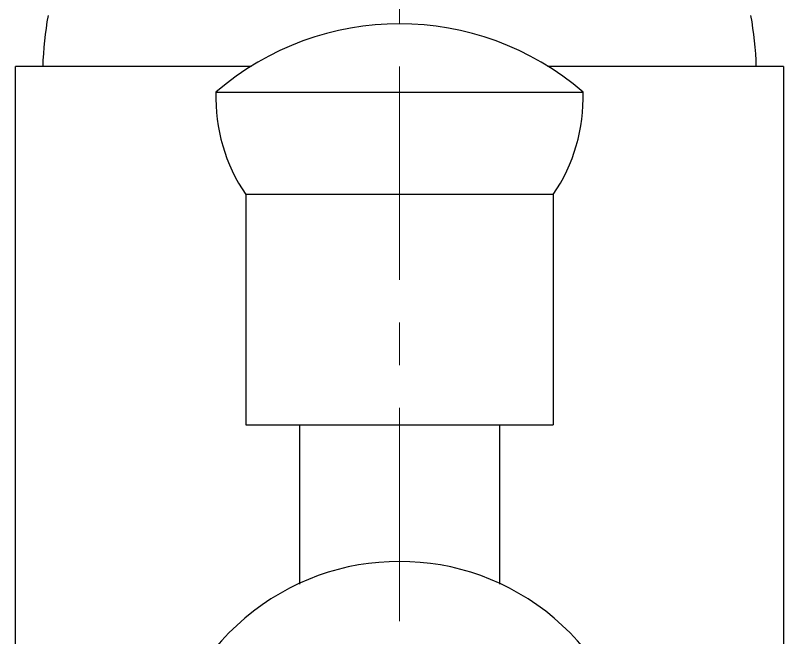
# Model space of a CAD drawing. Extents: x 0 to 790, y 0 to 579.
# Drawn here: x 202.87 to 247.87, y 348.18 to 384.64 of the extents above; entities that cross this region are included whole.
import ezdxf

# ---------------------------------------------------------------- set-up
doc = ezdxf.new("R2010")
doc.units = 0
doc.header["$LTSCALE"] = 10
doc.header["$MEASUREMENT"] = 0
doc.linetypes.add('CENTER', pattern=[2, 1.25, -0.25, 0.25, -0.25])
doc.layers.get('0').update_dxf_attribs({"linetype": 'CONTINUOUS'})
doc.layers.add('BODY', color=7, linetype='CONTINUOUS')

msp = doc.modelspace()

# ---------------------------------------------------------------- linework, layer by layer
at = {"color": 7, "linetype": 'Continuous'}
for p, q in [((202.869, 241.64), (202.869, 381.64)), ((216.7, 381.64), (202.869, 381.64)), ((247.869, 381.64), (234.038, 381.64)), ((247.869, 381.64), (247.869, 241.64)), ((214.619, 380.14), (236.119, 380.14)), ((216.369, 374.14), (216.369, 360.64)), ((234.369, 374.14), (216.369, 374.14)), ((234.369, 374.14), (234.369, 360.64)), ((216.369, 360.64), (234.369, 360.64)), ((219.519, 360.64), (219.519, 351.305)), ((231.219, 360.64), (231.219, 351.305))]:
    msp.add_line(p, q, dxfattribs=at)
for centre, radius, start, end in [((225.369, 380.964), 20.911, 169.8737, 178.146), ((225.369, 380.964), 20.911, 1.854, 10.1263), ((225.369, 367.695), 16.445, 49.1802, 130.8198), ((224.613, 379.8), 10, 178.0503, 214.4706), ((226.124, 379.8), 10, 325.5292, 1.9497), ((225.369, 338.64), 14, 329.0481, 210.9512)]:
    msp.add_arc(centre, radius, start, end, dxfattribs=at)
at = {"layer": 'BODY', "color": 1, "linetype": 'CENTER', "lineweight": 5}
msp.add_line((225.369, 229.14), (225.369, 417.415), dxfattribs=at)

doc.saveas('drawing.dxf')
